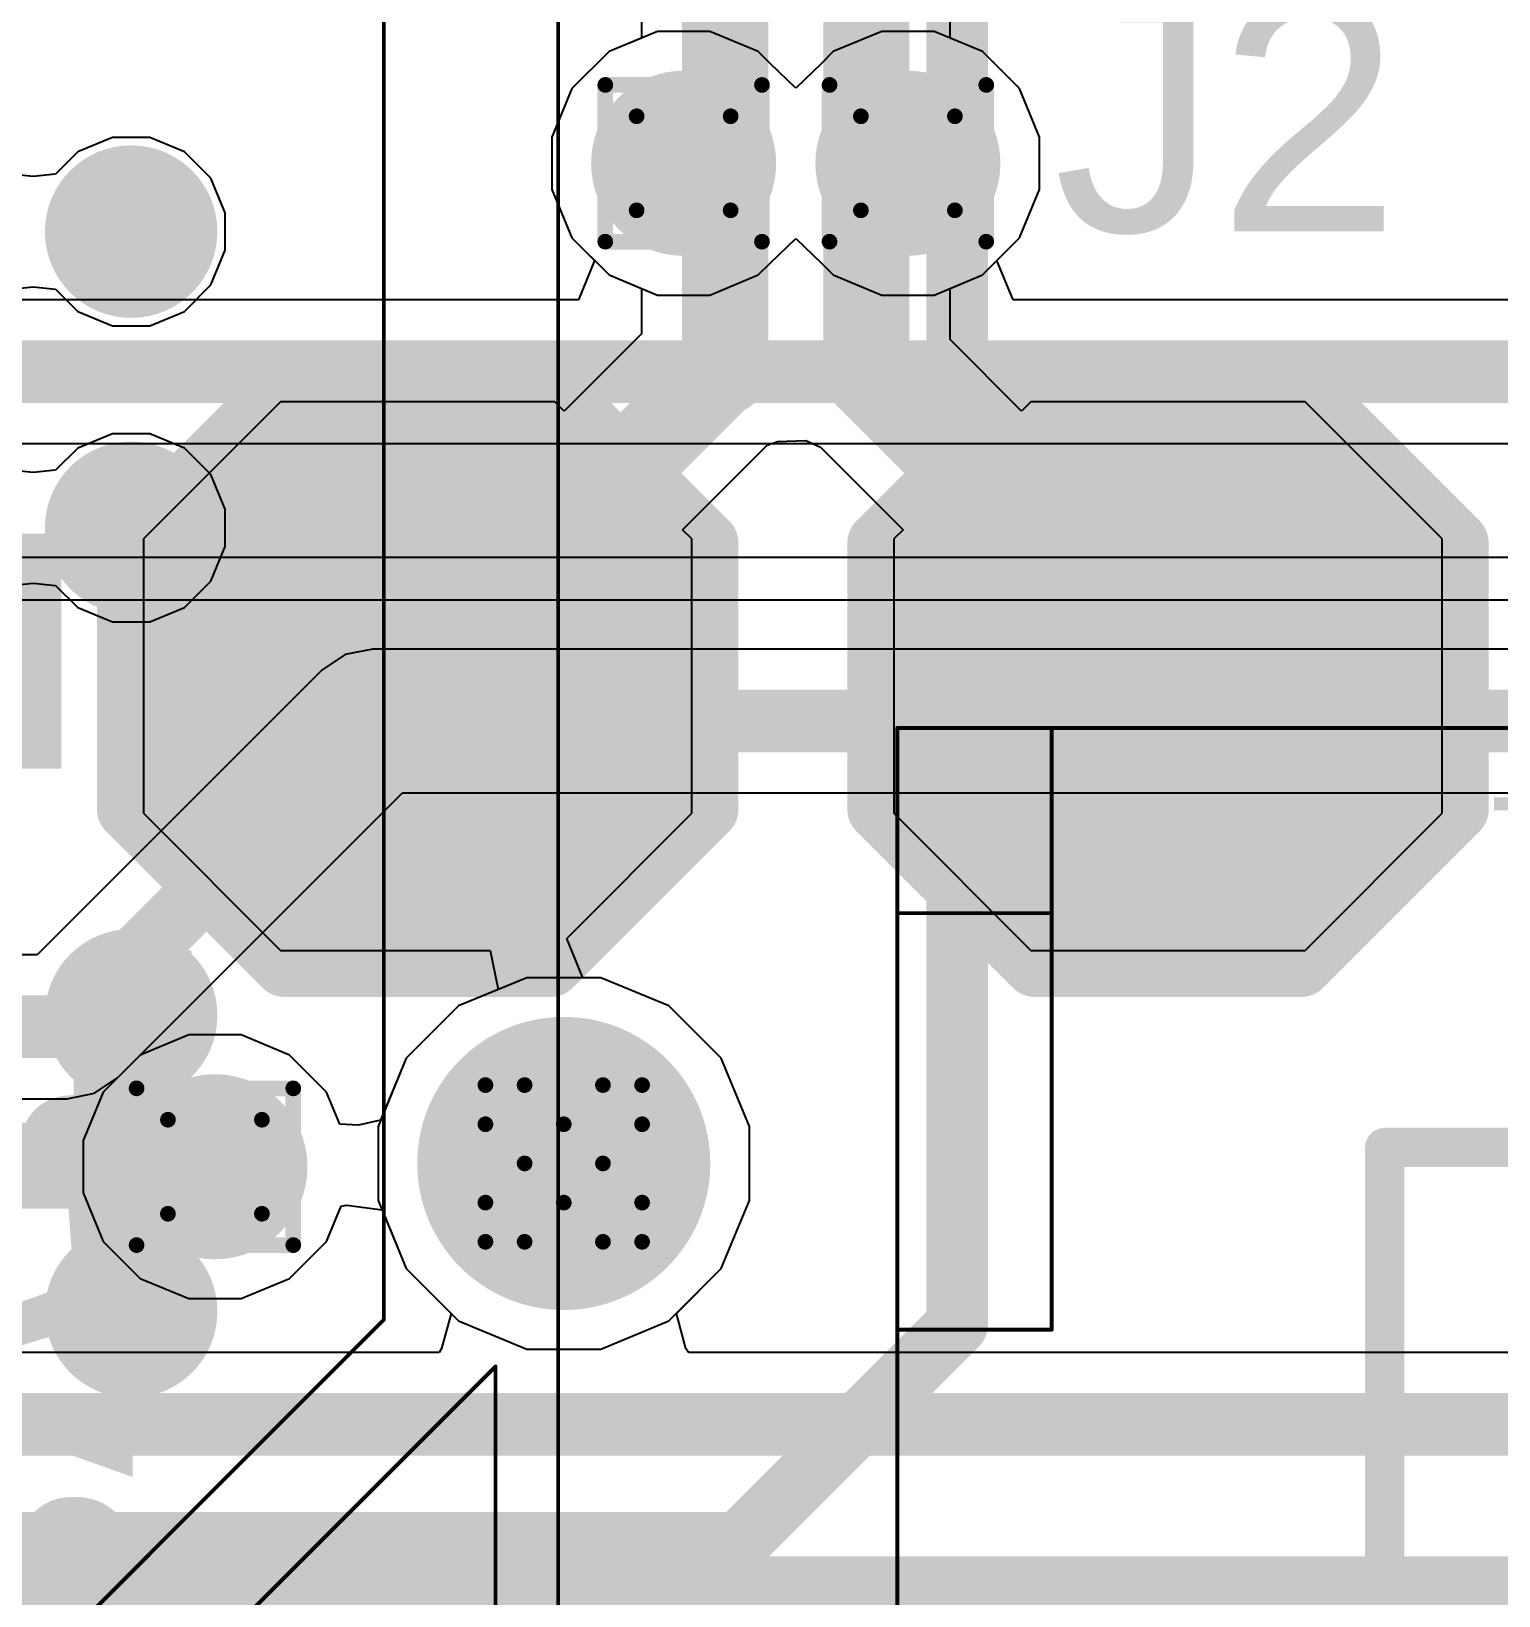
# Model space of a CAD drawing. Header units: inches. Extents: x -11 to 5433, y -4 to 5447.
# Drawn here: x 24.19 to 28.95, y -0.48 to 4.59 of the extents above; entities that cross this region are included whole.
import ezdxf

# ---------------------------------------------------------------- set-up
doc = ezdxf.new("R2010")
doc.units = ezdxf.units.IN
for name, color, linetype in [('Bottom Layer', 5, 'Continuous'), ('Bottom Overlay', 54, 'Continuous'), ('Bottom Paste', 16, 'Continuous'), ('Bottom Solder', 6, 'Continuous'), ('Drill Drawing', 1, 'Continuous'), ('Ground', 16, 'Continuous'), ('Mechanical 4', 56, 'Continuous'), ('Pad Holes', 156, 'Continuous'), ('Power', 76, 'Continuous'), ('Top Layer', 1, 'Continuous'), ('Top Overlay', 2, 'Continuous'), ('Top Paste', 8, 'Continuous'), ('Top Solder', 216, 'Continuous'), ('Via Holes', 16, 'Continuous')]:
    doc.layers.add(name, color=color, linetype=linetype)
doc.styles.add('Arial', font='', dxfattribs={"height": 0.2})
doc.styles.add('Arial_Bold', font='', dxfattribs={"height": 0.2})
doc.styles.get('Arial').set_extended_font_data('Arial')
doc.styles.get('Arial_Bold').set_extended_font_data('Arial', bold=True)

# ---------------------------------------------------------------- blocks, each defined once
blk = doc.blocks.new('T__________B_42')
at = {"layer": 'Bottom Layer'}
blk.add_hatch(color=5, dxfattribs=at).paths.add_polyline_path([(0.381, 0.762), (-0.381, 0.762), (-0.762, 0.381), (-0.762, -0.381), (-0.381, -0.762), (0.381, -0.762), (0.762, -0.381), (0.762, 0.381)])
at = {"layer": 'Bottom Paste'}
blk.add_hatch(color=16, dxfattribs=at).paths.add_polyline_path([(0.381, 0.762), (-0.381, 0.762), (-0.762, 0.381), (-0.762, -0.381), (-0.381, -0.762), (0.381, -0.762), (0.762, -0.381), (0.762, 0.381)])
at = {"layer": 'Bottom Solder'}
blk.add_hatch(color=6, dxfattribs=at).paths.add_polyline_path([(0.4318, 0.8636), (-0.4318, 0.8636), (-0.8636, 0.4318), (-0.8636, -0.4318), (-0.4318, -0.8636), (0.4318, -0.8636), (0.8636, -0.4318), (0.8636, 0.4318)])
at = {"layer": 'Bottom Overlay'}
for points in [[(-0.9398, 0.4318, 0.2, 0.2, 0), (-0.4318, 0.9398, 0.2, 0.2, 0)], [(0.4318, 0.9398, 0.2, 0.2, 0), (-0.4318, 0.9398, 0.2, 0.2, 0)], [(0.9398, 0.4318, 0.2, 0.2, 0), (0.4318, 0.9398, 0.2, 0.2, 0)], [(-0.9398, -0.4318, 0.2, 0.2, 0), (-0.9398, 0.4318, 0.2, 0.2, 0)], [(0.9398, -0.4318, 0.2, 0.2, 0), (0.9398, 0.4318, 0.2, 0.2, 0)], [(-0.4318, -0.9398, 0.2, 0.2, 0), (-0.9398, -0.4318, 0.2, 0.2, 0)], [(0.4318, -0.9398, 0.2, 0.2, 0), (0.9398, -0.4318, 0.2, 0.2, 0)], [(0.4318, -0.9398, 0.2, 0.2, 0), (-0.4318, -0.9398, 0.2, 0.2, 0)]]:
    blk.add_lwpolyline(points, format="xyseb", dxfattribs=at)
for points in [[(-0.4818, 0.9398, 0.1, 0.1, 1), (-0.3818, 0.9398, 0.1, 0.1, 1)], [(-0.4818, 0.9398, 0.1, 0.1, 1), (-0.3818, 0.9398, 0.1, 0.1, 1)], [(0.3818, 0.9398, 0.1, 0.1, 1), (0.4818, 0.9398, 0.1, 0.1, 1)], [(0.3818, 0.9398, 0.1, 0.1, 1), (0.4818, 0.9398, 0.1, 0.1, 1)], [(-0.9898, 0.4318, 0.1, 0.1, 1), (-0.8898, 0.4318, 0.1, 0.1, 1)], [(-0.9898, 0.4318, 0.1, 0.1, 1), (-0.8898, 0.4318, 0.1, 0.1, 1)], [(0.8898, 0.4318, 0.1, 0.1, 1), (0.9898, 0.4318, 0.1, 0.1, 1)], [(0.8898, 0.4318, 0.1, 0.1, 1), (0.9898, 0.4318, 0.1, 0.1, 1)], [(-0.9898, -0.4318, 0.1, 0.1, 1), (-0.8898, -0.4318, 0.1, 0.1, 1)], [(-0.9898, -0.4318, 0.1, 0.1, 1), (-0.8898, -0.4318, 0.1, 0.1, 1)], [(0.8898, -0.4318, 0.1, 0.1, 1), (0.9898, -0.4318, 0.1, 0.1, 1)], [(0.8898, -0.4318, 0.1, 0.1, 1), (0.9898, -0.4318, 0.1, 0.1, 1)], [(-0.4818, -0.9398, 0.1, 0.1, 1), (-0.3818, -0.9398, 0.1, 0.1, 1)], [(-0.4818, -0.9398, 0.1, 0.1, 1), (-0.3818, -0.9398, 0.1, 0.1, 1)], [(0.3818, -0.9398, 0.1, 0.1, 1), (0.4818, -0.9398, 0.1, 0.1, 1)], [(0.3818, -0.9398, 0.1, 0.1, 1), (0.4818, -0.9398, 0.1, 0.1, 1)]]:
    blk.add_lwpolyline(points, format="xyseb", close=True, dxfattribs=at)
blk = doc.blocks.new('T__________B_43')
at = {"layer": 'Bottom Layer'}
blk.add_hatch(color=5, dxfattribs=at).paths.add_polyline_path([(0.381, 0.762), (-0.381, 0.762), (-0.762, 0.381), (-0.762, -0.381), (-0.381, -0.762), (0.381, -0.762), (0.762, -0.381), (0.762, 0.381)])
at = {"layer": 'Bottom Paste'}
blk.add_hatch(color=16, dxfattribs=at).paths.add_polyline_path([(0.381, 0.762), (-0.381, 0.762), (-0.762, 0.381), (-0.762, -0.381), (-0.381, -0.762), (0.381, -0.762), (0.762, -0.381), (0.762, 0.381)])
at = {"layer": 'Bottom Solder'}
blk.add_hatch(color=6, dxfattribs=at).paths.add_polyline_path([(0.4318, 0.8636), (-0.4318, 0.8636), (-0.8636, 0.4318), (-0.8636, -0.4318), (-0.4318, -0.8636), (0.4318, -0.8636), (0.8636, -0.4318), (0.8636, 0.4318)])
at = {"layer": 'Bottom Overlay'}
for points in [[(-0.9398, 0.4318, 0.2, 0.2, 0), (-0.4318, 0.9398, 0.2, 0.2, 0)], [(0.4318, 0.9398, 0.2, 0.2, 0), (-0.4318, 0.9398, 0.2, 0.2, 0)], [(0.9398, 0.4318, 0.2, 0.2, 0), (0.4318, 0.9398, 0.2, 0.2, 0)], [(-0.9398, -0.4318, 0.2, 0.2, 0), (-0.9398, 0.4318, 0.2, 0.2, 0)], [(0.9398, -0.4318, 0.2, 0.2, 0), (0.9398, 0.4318, 0.2, 0.2, 0)], [(-0.4318, -0.9398, 0.2, 0.2, 0), (-0.9398, -0.4318, 0.2, 0.2, 0)], [(0.4318, -0.9398, 0.2, 0.2, 0), (0.9398, -0.4318, 0.2, 0.2, 0)], [(0.4318, -0.9398, 0.2, 0.2, 0), (-0.4318, -0.9398, 0.2, 0.2, 0)]]:
    blk.add_lwpolyline(points, format="xyseb", dxfattribs=at)
for points in [[(-0.4818, 0.9398, 0.1, 0.1, 1), (-0.3818, 0.9398, 0.1, 0.1, 1)], [(-0.4818, 0.9398, 0.1, 0.1, 1), (-0.3818, 0.9398, 0.1, 0.1, 1)], [(0.3818, 0.9398, 0.1, 0.1, 1), (0.4818, 0.9398, 0.1, 0.1, 1)], [(0.3818, 0.9398, 0.1, 0.1, 1), (0.4818, 0.9398, 0.1, 0.1, 1)], [(-0.9898, 0.4318, 0.1, 0.1, 1), (-0.8898, 0.4318, 0.1, 0.1, 1)], [(-0.9898, 0.4318, 0.1, 0.1, 1), (-0.8898, 0.4318, 0.1, 0.1, 1)], [(0.8898, 0.4318, 0.1, 0.1, 1), (0.9898, 0.4318, 0.1, 0.1, 1)], [(0.8898, 0.4318, 0.1, 0.1, 1), (0.9898, 0.4318, 0.1, 0.1, 1)], [(-0.9898, -0.4318, 0.1, 0.1, 1), (-0.8898, -0.4318, 0.1, 0.1, 1)], [(-0.9898, -0.4318, 0.1, 0.1, 1), (-0.8898, -0.4318, 0.1, 0.1, 1)], [(0.8898, -0.4318, 0.1, 0.1, 1), (0.9898, -0.4318, 0.1, 0.1, 1)], [(0.8898, -0.4318, 0.1, 0.1, 1), (0.9898, -0.4318, 0.1, 0.1, 1)], [(-0.4818, -0.9398, 0.1, 0.1, 1), (-0.3818, -0.9398, 0.1, 0.1, 1)], [(-0.4818, -0.9398, 0.1, 0.1, 1), (-0.3818, -0.9398, 0.1, 0.1, 1)], [(0.3818, -0.9398, 0.1, 0.1, 1), (0.4818, -0.9398, 0.1, 0.1, 1)], [(0.3818, -0.9398, 0.1, 0.1, 1), (0.4818, -0.9398, 0.1, 0.1, 1)]]:
    blk.add_lwpolyline(points, format="xyseb", close=True, dxfattribs=at)
blk = doc.blocks.new('ADM6_30_01_5_L_4_2_A_TR_158')
at = {"layer": 'Bottom Solder'}
h = blk.add_hatch(color=6, dxfattribs=at)
edge = h.paths.add_edge_path()
edge.add_arc((-10.61, 1.27), 0.1016, 0, 360)
at = {"layer": 'Pad Holes'}
h = blk.add_hatch(color=7, dxfattribs=at)
edge = h.paths.add_edge_path()
edge.add_arc((-10.61, 1.27), 0.475, 0, 360)
at = {"layer": 'Top Layer'}
h = blk.add_hatch(color=1, dxfattribs=at)
edge = h.paths.add_edge_path()
edge.add_arc((-9.2075, 1.75), 0.178, 0, 360)
h = blk.add_hatch(color=1, dxfattribs=at)
edge = h.paths.add_edge_path()
edge.add_arc((-9.2075, 0.79), 0.178, 0, 360)
h = blk.add_hatch(color=1, dxfattribs=at)
edge = h.paths.add_edge_path()
edge.add_arc((-9.2075, -0.79), 0.178, 0, 360)
h = blk.add_hatch(color=1, dxfattribs=at)
edge = h.paths.add_edge_path()
edge.add_arc((-9.2075, -1.75), 0.178, 0, 360)
at = {"layer": 'Top Paste'}
h = blk.add_hatch(color=8, dxfattribs=at)
edge = h.paths.add_edge_path()
edge.add_arc((-9.2075, 1.75), 0.178, 0, 360)
h = blk.add_hatch(color=8, dxfattribs=at)
edge = h.paths.add_edge_path()
edge.add_arc((-9.2075, 0.79), 0.178, 0, 360)
h = blk.add_hatch(color=8, dxfattribs=at)
edge = h.paths.add_edge_path()
edge.add_arc((-9.2075, -0.79), 0.178, 0, 360)
h = blk.add_hatch(color=8, dxfattribs=at)
edge = h.paths.add_edge_path()
edge.add_arc((-9.2075, -1.75), 0.178, 0, 360)
at = {"layer": 'Top Solder'}
h = blk.add_hatch(color=216, dxfattribs=at)
edge = h.paths.add_edge_path()
edge.add_arc((-9.2075, 1.75), 0.2796, 0, 360)
h = blk.add_hatch(color=216, dxfattribs=at)
edge = h.paths.add_edge_path()
edge.add_arc((-10.61, 1.27), 0.1016, 0, 360)
h = blk.add_hatch(color=216, dxfattribs=at)
edge = h.paths.add_edge_path()
edge.add_arc((-9.2075, 0.79), 0.2796, 0, 360)
h = blk.add_hatch(color=216, dxfattribs=at)
edge = h.paths.add_edge_path()
edge.add_arc((-9.2075, -0.79), 0.2796, 0, 360)
h = blk.add_hatch(color=216, dxfattribs=at)
edge = h.paths.add_edge_path()
edge.add_arc((-9.2075, -1.75), 0.2796, 0, 360)
at = {"layer": 'Top Overlay'}
for points in [[(-11.178, 2.5, 0.2, 0.2, 0), (-11.885, 1.793, 0.2, 0.2, 0)], [(11.178, 2.5, 0.2, 0.2, 0), (-11.178, 2.5, 0.2, 0.2, 0)], [(-11.885, 1.793, 0.2, 0.2, 0), (-11.885, -2.5, 0.2, 0.2, 0)]]:
    blk.add_lwpolyline(points, format="xyseb", dxfattribs=at)
for points in [[(-11.228, 2.5, 0.1, 0.1, 1), (-11.128, 2.5, 0.1, 0.1, 1)], [(-11.228, 2.5, 0.1, 0.1, 1), (-11.128, 2.5, 0.1, 0.1, 1)], [(-11.935, 1.793, 0.1, 0.1, 1), (-11.835, 1.793, 0.1, 0.1, 1)], [(-11.935, 1.793, 0.1, 0.1, 1), (-11.835, 1.793, 0.1, 0.1, 1)]]:
    blk.add_lwpolyline(points, format="xyseb", close=True, dxfattribs=at)
blk = doc.blocks.new('SM08B_GHS_TB_LF__SN__159')
at = {"layer": 'Top Overlay'}
for points in [[(-6.6501, 1.3499, 0.1274, 0.1274, 0), (-4.9063, 1.3499, 0.1274, 0.1274, 0)], [(-6.6501, -0.0189, 0.1274, 0.1274, 0), (-6.6501, 1.3499, 0.1274, 0.1274, 0)]]:
    blk.add_lwpolyline(points, format="xyseb", dxfattribs=at)
for points in [[(-6.682, 1.3499, 0.0637, 0.0637, 1), (-6.6183, 1.3499, 0.0637, 0.0637, 1)], [(-6.682, 1.3499, 0.0637, 0.0637, 1), (-6.6183, 1.3499, 0.0637, 0.0637, 1)], [(-6.682, -0.0189, 0.0637, 0.0637, 1), (-6.6183, -0.0189, 0.0637, 0.0637, 1)]]:
    blk.add_lwpolyline(points, format="xyseb", close=True, dxfattribs=at)

msp = doc.modelspace()

# ---------------------------------------------------------------- hatches: boundary and pattern name
at = {"layer": 'Bottom Layer'}
h = msp.add_hatch(color=5, dxfattribs=at)
edge = h.paths.add_edge_path()
edge.add_arc((26.3092, 4.1581), 0.3, 0, 360)
h = msp.add_hatch(color=5, dxfattribs=at)
edge = h.paths.add_edge_path()
edge.add_arc((27.0362, 4.1581), 0.3, 0, 360)
h = msp.add_hatch(color=5, dxfattribs=at)
edge = h.paths.add_edge_path()
edge.add_arc((24.7897, 0.906), 0.3, 0, 360)
at = {"layer": 'Ground'}
h = msp.add_hatch(color=16, dxfattribs=at)
edge = h.paths.add_edge_path()
edge.add_arc((26.3092, 4.1581), 0.3, 0, 360)
h = msp.add_hatch(color=16, dxfattribs=at)
edge = h.paths.add_edge_path()
edge.add_arc((27.0362, 4.1581), 0.3, 0, 360)
h = msp.add_hatch(color=16, dxfattribs=at)
edge = h.paths.add_edge_path()
edge.add_arc((24.7897, 0.906), 0.3, 0, 360)
at = {"layer": 'Power'}
h = msp.add_hatch(color=76, dxfattribs=at)
edge = h.paths.add_edge_path()
edge.add_arc((26.3092, 4.1581), 0.3, 0, 360)
h = msp.add_hatch(color=76, dxfattribs=at)
edge = h.paths.add_edge_path()
edge.add_arc((27.0362, 4.1581), 0.3, 0, 360)
h = msp.add_hatch(color=76, dxfattribs=at)
edge = h.paths.add_edge_path()
edge.add_arc((24.7897, 0.906), 0.3, 0, 360)
at = {"layer": 'Top Layer'}
h = msp.add_hatch(color=1, dxfattribs=at)
edge = h.paths.add_edge_path()
edge.add_arc((26.3092, 4.1581), 0.3, 0, 360)
h = msp.add_hatch(color=1, dxfattribs=at)
edge = h.paths.add_edge_path()
edge.add_arc((27.0362, 4.1581), 0.3, 0, 360)
for points in [[(24.3321, 0.2362), (24.7131, 0.2362), (24.7131, 1.6078), (24.3321, 1.6078)], [(8.0081, 0.7696), (24.7131, 0.7696), (24.7131, 1.049), (8.0081, 1.049)]]:
    msp.add_hatch(color=1, dxfattribs=at).paths.add_polyline_path(points)
h = msp.add_hatch(color=1, dxfattribs=at)
edge = h.paths.add_edge_path()
edge.add_arc((24.7897, 0.906), 0.3, 0, 360)
at = {"layer": 'Via Holes'}
h = msp.add_hatch(color=7, dxfattribs=at)
edge = h.paths.add_edge_path()
edge.add_arc((26.3092, 4.1581), 0.15, 0, 360)
h = msp.add_hatch(color=7, dxfattribs=at)
edge = h.paths.add_edge_path()
edge.add_arc((27.0362, 4.1581), 0.15, 0, 360)
h = msp.add_hatch(color=7, dxfattribs=at)
edge = h.paths.add_edge_path()
edge.add_arc((24.7897, 0.906), 0.15, 0, 360)

# ---------------------------------------------------------------- linework, layer by layer
at = {"layer": 'Bottom Layer'}
for p, q in [((26.2242, 4.5851), (26.0673, 4.5201)), ((26.3941, 4.5851), (26.2242, 4.5851)), ((26.551, 4.5201), (26.3941, 4.5851)), ((26.9512, 4.5851), (26.7943, 4.5201)), ((27.1211, 4.5851), (26.9512, 4.5851)), ((27.278, 4.5201), (27.1211, 4.5851)), ((26.0673, 4.5201), (25.9472, 4.4)), ((26.5897, 4.4815), (26.551, 4.5201)), ((26.7943, 4.5201), (26.7556, 4.4815)), ((27.3982, 4.4), (27.278, 4.5201)), ((26.6727, 4.4015), (26.5897, 4.4815)), ((26.7556, 4.4815), (26.6727, 4.4015)), ((25.9472, 4.4), (25.8822, 4.2431)), ((27.4632, 4.2431), (27.3982, 4.4)), ((25.8822, 4.2431), (25.8822, 4.0732)), ((27.4632, 4.0732), (27.4632, 4.2431)), ((25.8822, 4.0732), (25.9472, 3.9163)), ((27.3982, 3.9163), (27.4632, 4.0732)), ((25.9472, 3.9163), (26.0673, 3.7962)), ((27.278, 3.7962), (27.3982, 3.9163)), ((26.0673, 3.7962), (26.1721, 3.7527)), ((26.1721, 3.7527), (26.1721, 3.6059)), ((27.1732, 3.7527), (27.278, 3.7962)), ((27.1732, 3.587), (27.1732, 3.7527)), ((26.1721, 3.6059), (25.9214, 3.3552)), ((27.405, 3.3552), (27.1732, 3.587)), ((25.0024, 3.3851), (24.5579, 2.9406)), ((25.8914, 3.3851), (25.0024, 3.3851)), ((25.9214, 3.3552), (25.8914, 3.3851)), ((27.435, 3.3851), (27.405, 3.3552)), ((28.324, 3.3851), (27.435, 3.3851)), ((28.7685, 2.9406), (28.324, 3.3851)), ((26.5798, 3.2444), (26.6139, 3.256)), ((26.6139, 3.256), (26.7051, 3.2599)), ((26.7051, 3.2599), (26.7532, 3.2378)), ((26.306, 2.9706), (26.5798, 3.2444)), ((26.7532, 3.2378), (27.0205, 2.9706)), ((26.3359, 2.9406), (26.306, 2.9706)), ((27.0205, 2.9706), (26.9905, 2.9406)), ((24.5579, 2.9406), (24.5579, 2.0516)), ((26.3359, 2.0516), (26.3359, 2.9406)), ((26.9905, 2.9406), (26.9905, 2.0516)), ((28.7685, 2.0516), (28.7685, 2.9406)), ((24.5579, 2.0516), (25.0024, 1.6071)), ((25.9301, 1.6457), (26.3359, 2.0516)), ((26.9905, 2.0516), (27.435, 1.6071)), ((28.324, 1.6071), (28.7685, 2.0516)), ((25.9827, 1.5187), (25.9301, 1.6457)), ((25.0024, 1.6071), (25.6824, 1.6071)), ((25.6824, 1.6071), (25.7076, 1.4801)), ((27.435, 1.6071), (28.324, 1.6071)), ((25.7076, 1.4801), (25.5796, 1.4271)), ((26.0403, 1.5187), (25.9827, 1.5187)), ((26.2616, 1.4271), (26.0403, 1.5187)), ((25.5796, 1.4271), (25.4102, 1.2578)), ((26.4309, 1.2578), (26.2616, 1.4271)), ((25.4102, 1.2578), (25.3186, 1.0365)), ((26.5226, 1.0365), (26.4309, 1.2578)), ((25.3186, 1.0365), (25.3186, 0.797)), ((26.5226, 0.797), (26.5226, 1.0365)), ((25.3186, 0.797), (25.4102, 0.5757)), ((26.4309, 0.5757), (26.5226, 0.797)), ((25.4102, 0.5757), (25.5796, 0.4064)), ((26.2616, 0.4064), (26.4309, 0.5757)), ((25.5796, 0.4064), (25.8009, 0.3147)), ((26.0403, 0.3147), (26.2616, 0.4064)), ((25.8009, 0.3147), (26.0403, 0.3147))]:
    msp.add_line(p, q, dxfattribs=at)
for points in [[(26.3092, 4.1581, 0.2794, 0.2794, 0), (26.4441, 4.1581, 0.2794, 0.2794, 0)], [(26.4441, 3.4838, 0.2794, 0.2794, 0), (26.4441, 4.1581, 0.2794, 0.2794, 0)], [(26.9013, 3.4838, 0.2794, 0.2794, 0), (26.9013, 4.1581, 0.2794, 0.2794, 0)], [(26.9013, 4.1581, 0.2794, 0.2794, 0), (27.0362, 4.1581, 0.2794, 0.2794, 0)], [(25.4469, 2.4961, 0.2794, 0.2794, 0), (26.4346, 3.4838, 0.2794, 0.2794, 0)], [(26.8965, 3.4791, 0.2794, 0.2794, 0), (27.8795, 2.4961, 0.2794, 0.2794, 0)]]:
    msp.add_lwpolyline(points, format="xyseb", dxfattribs=at)
for points in [[(26.2393, 4.1581, 0.1397, 0.1397, 1), (26.379, 4.1581, 0.1397, 0.1397, 1)], [(26.3742, 4.1581, 0.1397, 0.1397, 1), (26.5139, 4.1581, 0.1397, 0.1397, 1)], [(26.3742, 4.1581, 0.1397, 0.1397, 1), (26.5139, 4.1581, 0.1397, 0.1397, 1)], [(26.8314, 4.1581, 0.1397, 0.1397, 1), (26.9711, 4.1581, 0.1397, 0.1397, 1)], [(26.8314, 4.1581, 0.1397, 0.1397, 1), (26.9711, 4.1581, 0.1397, 0.1397, 1)], [(26.9663, 4.1581, 0.1397, 0.1397, 1), (27.106, 4.1581, 0.1397, 0.1397, 1)], [(26.3648, 3.4838, 0.1397, 0.1397, 1), (26.5045, 3.4838, 0.1397, 0.1397, 1)], [(26.3742, 3.4838, 0.1397, 0.1397, 1), (26.5139, 3.4838, 0.1397, 0.1397, 1)], [(26.8267, 3.4791, 0.1397, 0.1397, 1), (26.9664, 3.4791, 0.1397, 0.1397, 1)], [(26.8314, 3.4838, 0.1397, 0.1397, 1), (26.9711, 3.4838, 0.1397, 0.1397, 1)], [(25.3771, 2.4961, 0.1397, 0.1397, 1), (25.5168, 2.4961, 0.1397, 0.1397, 1)], [(27.8096, 2.4961, 0.1397, 0.1397, 1), (27.9493, 2.4961, 0.1397, 0.1397, 1)]]:
    msp.add_lwpolyline(points, format="xyseb", close=True, dxfattribs=at)
at = {"layer": 'Drill Drawing'}
for points in [[(26.0552, 4.4121, 0.0508, 0.0508, 0), (26.5632, 4.4121, 0.0508, 0.0508, 0)], [(26.0552, 3.9041, 0.0508, 0.0508, 0), (26.0552, 4.4121, 0.0508, 0.0508, 0)], [(26.5632, 3.9041, 0.0508, 0.0508, 0), (26.5632, 4.4121, 0.0508, 0.0508, 0)], [(26.7822, 4.4121, 0.0508, 0.0508, 0), (27.2902, 4.4121, 0.0508, 0.0508, 0)], [(26.7822, 3.9041, 0.0508, 0.0508, 0), (26.7822, 4.4121, 0.0508, 0.0508, 0)], [(27.2902, 3.9041, 0.0508, 0.0508, 0), (27.2902, 4.4121, 0.0508, 0.0508, 0)], [(26.1568, 4.3105, 0.0508, 0.0508, 0), (26.4616, 4.3105, 0.0508, 0.0508, 0)], [(26.1568, 4.0057, 0.0508, 0.0508, 0), (26.1568, 4.3105, 0.0508, 0.0508, 0)], [(26.4616, 4.0057, 0.0508, 0.0508, 0), (26.4616, 4.3105, 0.0508, 0.0508, 0)], [(26.8838, 4.3105, 0.0508, 0.0508, 0), (27.1886, 4.3105, 0.0508, 0.0508, 0)], [(26.8838, 4.0057, 0.0508, 0.0508, 0), (26.8838, 4.3105, 0.0508, 0.0508, 0)], [(27.1886, 4.0057, 0.0508, 0.0508, 0), (27.1886, 4.3105, 0.0508, 0.0508, 0)], [(26.1568, 4.0057, 0.0508, 0.0508, 0), (26.4616, 4.0057, 0.0508, 0.0508, 0)], [(26.8838, 4.0057, 0.0508, 0.0508, 0), (27.1886, 4.0057, 0.0508, 0.0508, 0)], [(26.0552, 3.9041, 0.0508, 0.0508, 0), (26.5632, 3.9041, 0.0508, 0.0508, 0)], [(26.7822, 3.9041, 0.0508, 0.0508, 0), (27.2902, 3.9041, 0.0508, 0.0508, 0)], [(24.5357, 1.16, 0.0508, 0.0508, 0), (25.0437, 1.16, 0.0508, 0.0508, 0)], [(24.5357, 0.652, 0.0508, 0.0508, 0), (24.5357, 1.16, 0.0508, 0.0508, 0)], [(25.0437, 0.652, 0.0508, 0.0508, 0), (25.0437, 1.16, 0.0508, 0.0508, 0)], [(25.6666, 1.0437, 0.0508, 0.0508, 0), (25.6666, 1.1707, 0.0508, 0.0508, 0)], [(25.6666, 1.1707, 0.0508, 0.0508, 0), (25.7936, 1.1707, 0.0508, 0.0508, 0)], [(25.7936, 1.1707, 0.0508, 0.0508, 0), (25.9206, 1.0437, 0.0508, 0.0508, 0)], [(25.9206, 1.0437, 0.0508, 0.0508, 0), (26.0476, 1.1707, 0.0508, 0.0508, 0)], [(26.0476, 1.1707, 0.0508, 0.0508, 0), (26.1746, 1.1707, 0.0508, 0.0508, 0)], [(26.1746, 1.0437, 0.0508, 0.0508, 0), (26.1746, 1.1707, 0.0508, 0.0508, 0)], [(24.6373, 1.0584, 0.0508, 0.0508, 0), (24.9421, 1.0584, 0.0508, 0.0508, 0)], [(24.6373, 0.7536, 0.0508, 0.0508, 0), (24.6373, 1.0584, 0.0508, 0.0508, 0)], [(24.9421, 0.7536, 0.0508, 0.0508, 0), (24.9421, 1.0584, 0.0508, 0.0508, 0)], [(25.6666, 1.0437, 0.0508, 0.0508, 0), (25.7936, 0.9167, 0.0508, 0.0508, 0)], [(26.0476, 0.9167, 0.0508, 0.0508, 0), (26.1746, 1.0437, 0.0508, 0.0508, 0)], [(25.6666, 0.7897, 0.0508, 0.0508, 0), (25.7936, 0.9167, 0.0508, 0.0508, 0)], [(26.0476, 0.9167, 0.0508, 0.0508, 0), (26.1746, 0.7897, 0.0508, 0.0508, 0)], [(25.6666, 0.6627, 0.0508, 0.0508, 0), (25.6666, 0.7897, 0.0508, 0.0508, 0)], [(25.7936, 0.6627, 0.0508, 0.0508, 0), (25.9206, 0.7897, 0.0508, 0.0508, 0)], [(25.9206, 0.7897, 0.0508, 0.0508, 0), (26.0476, 0.6627, 0.0508, 0.0508, 0)], [(26.1746, 0.6627, 0.0508, 0.0508, 0), (26.1746, 0.7897, 0.0508, 0.0508, 0)], [(24.6373, 0.7536, 0.0508, 0.0508, 0), (24.9421, 0.7536, 0.0508, 0.0508, 0)], [(24.5357, 0.652, 0.0508, 0.0508, 0), (25.0437, 0.652, 0.0508, 0.0508, 0)], [(25.6666, 0.6627, 0.0508, 0.0508, 0), (25.7936, 0.6627, 0.0508, 0.0508, 0)], [(26.0476, 0.6627, 0.0508, 0.0508, 0), (26.1746, 0.6627, 0.0508, 0.0508, 0)]]:
    msp.add_lwpolyline(points, format="xyseb", dxfattribs=at)
for points in [[(26.0425, 4.4121, 0.0254, 0.0254, 1), (26.0679, 4.4121, 0.0254, 0.0254, 1)], [(26.0425, 4.4121, 0.0254, 0.0254, 1), (26.0679, 4.4121, 0.0254, 0.0254, 1)], [(26.5505, 4.4121, 0.0254, 0.0254, 1), (26.5759, 4.4121, 0.0254, 0.0254, 1)], [(26.5505, 4.4121, 0.0254, 0.0254, 1), (26.5759, 4.4121, 0.0254, 0.0254, 1)], [(26.7695, 4.4121, 0.0254, 0.0254, 1), (26.7949, 4.4121, 0.0254, 0.0254, 1)], [(26.7695, 4.4121, 0.0254, 0.0254, 1), (26.7949, 4.4121, 0.0254, 0.0254, 1)], [(27.2775, 4.4121, 0.0254, 0.0254, 1), (27.3029, 4.4121, 0.0254, 0.0254, 1)], [(27.2775, 4.4121, 0.0254, 0.0254, 1), (27.3029, 4.4121, 0.0254, 0.0254, 1)], [(26.1441, 4.3105, 0.0254, 0.0254, 1), (26.1695, 4.3105, 0.0254, 0.0254, 1)], [(26.1441, 4.3105, 0.0254, 0.0254, 1), (26.1695, 4.3105, 0.0254, 0.0254, 1)], [(26.4489, 4.3105, 0.0254, 0.0254, 1), (26.4743, 4.3105, 0.0254, 0.0254, 1)], [(26.4489, 4.3105, 0.0254, 0.0254, 1), (26.4743, 4.3105, 0.0254, 0.0254, 1)], [(26.8711, 4.3105, 0.0254, 0.0254, 1), (26.8965, 4.3105, 0.0254, 0.0254, 1)], [(26.8711, 4.3105, 0.0254, 0.0254, 1), (26.8965, 4.3105, 0.0254, 0.0254, 1)], [(27.1759, 4.3105, 0.0254, 0.0254, 1), (27.2013, 4.3105, 0.0254, 0.0254, 1)], [(27.1759, 4.3105, 0.0254, 0.0254, 1), (27.2013, 4.3105, 0.0254, 0.0254, 1)], [(26.1441, 4.0057, 0.0254, 0.0254, 1), (26.1695, 4.0057, 0.0254, 0.0254, 1)], [(26.1441, 4.0057, 0.0254, 0.0254, 1), (26.1695, 4.0057, 0.0254, 0.0254, 1)], [(26.4489, 4.0057, 0.0254, 0.0254, 1), (26.4743, 4.0057, 0.0254, 0.0254, 1)], [(26.4489, 4.0057, 0.0254, 0.0254, 1), (26.4743, 4.0057, 0.0254, 0.0254, 1)], [(26.8711, 4.0057, 0.0254, 0.0254, 1), (26.8965, 4.0057, 0.0254, 0.0254, 1)], [(26.8711, 4.0057, 0.0254, 0.0254, 1), (26.8965, 4.0057, 0.0254, 0.0254, 1)], [(27.1759, 4.0057, 0.0254, 0.0254, 1), (27.2013, 4.0057, 0.0254, 0.0254, 1)], [(27.1759, 4.0057, 0.0254, 0.0254, 1), (27.2013, 4.0057, 0.0254, 0.0254, 1)], [(26.0425, 3.9041, 0.0254, 0.0254, 1), (26.0679, 3.9041, 0.0254, 0.0254, 1)], [(26.0425, 3.9041, 0.0254, 0.0254, 1), (26.0679, 3.9041, 0.0254, 0.0254, 1)], [(26.5505, 3.9041, 0.0254, 0.0254, 1), (26.5759, 3.9041, 0.0254, 0.0254, 1)], [(26.5505, 3.9041, 0.0254, 0.0254, 1), (26.5759, 3.9041, 0.0254, 0.0254, 1)], [(26.7695, 3.9041, 0.0254, 0.0254, 1), (26.7949, 3.9041, 0.0254, 0.0254, 1)], [(26.7695, 3.9041, 0.0254, 0.0254, 1), (26.7949, 3.9041, 0.0254, 0.0254, 1)], [(27.2775, 3.9041, 0.0254, 0.0254, 1), (27.3029, 3.9041, 0.0254, 0.0254, 1)], [(27.2775, 3.9041, 0.0254, 0.0254, 1), (27.3029, 3.9041, 0.0254, 0.0254, 1)], [(24.523, 1.16, 0.0254, 0.0254, 1), (24.5484, 1.16, 0.0254, 0.0254, 1)], [(24.523, 1.16, 0.0254, 0.0254, 1), (24.5484, 1.16, 0.0254, 0.0254, 1)], [(25.031, 1.16, 0.0254, 0.0254, 1), (25.0564, 1.16, 0.0254, 0.0254, 1)], [(25.031, 1.16, 0.0254, 0.0254, 1), (25.0564, 1.16, 0.0254, 0.0254, 1)], [(25.6539, 1.1707, 0.0254, 0.0254, 1), (25.6793, 1.1707, 0.0254, 0.0254, 1)], [(25.6539, 1.1707, 0.0254, 0.0254, 1), (25.6793, 1.1707, 0.0254, 0.0254, 1)], [(25.7809, 1.1707, 0.0254, 0.0254, 1), (25.8063, 1.1707, 0.0254, 0.0254, 1)], [(25.7809, 1.1707, 0.0254, 0.0254, 1), (25.8063, 1.1707, 0.0254, 0.0254, 1)], [(26.0349, 1.1707, 0.0254, 0.0254, 1), (26.0603, 1.1707, 0.0254, 0.0254, 1)], [(26.0349, 1.1707, 0.0254, 0.0254, 1), (26.0603, 1.1707, 0.0254, 0.0254, 1)], [(26.1619, 1.1707, 0.0254, 0.0254, 1), (26.1873, 1.1707, 0.0254, 0.0254, 1)], [(26.1619, 1.1707, 0.0254, 0.0254, 1), (26.1873, 1.1707, 0.0254, 0.0254, 1)], [(24.6246, 1.0584, 0.0254, 0.0254, 1), (24.65, 1.0584, 0.0254, 0.0254, 1)], [(24.6246, 1.0584, 0.0254, 0.0254, 1), (24.65, 1.0584, 0.0254, 0.0254, 1)], [(24.9294, 1.0584, 0.0254, 0.0254, 1), (24.9548, 1.0584, 0.0254, 0.0254, 1)], [(24.9294, 1.0584, 0.0254, 0.0254, 1), (24.9548, 1.0584, 0.0254, 0.0254, 1)], [(25.6539, 1.0437, 0.0254, 0.0254, 1), (25.6793, 1.0437, 0.0254, 0.0254, 1)], [(25.6539, 1.0437, 0.0254, 0.0254, 1), (25.6793, 1.0437, 0.0254, 0.0254, 1)], [(25.9079, 1.0437, 0.0254, 0.0254, 1), (25.9333, 1.0437, 0.0254, 0.0254, 1)], [(25.9079, 1.0437, 0.0254, 0.0254, 1), (25.9333, 1.0437, 0.0254, 0.0254, 1)], [(26.1619, 1.0437, 0.0254, 0.0254, 1), (26.1873, 1.0437, 0.0254, 0.0254, 1)], [(26.1619, 1.0437, 0.0254, 0.0254, 1), (26.1873, 1.0437, 0.0254, 0.0254, 1)], [(25.7809, 0.9167, 0.0254, 0.0254, 1), (25.8063, 0.9167, 0.0254, 0.0254, 1)], [(25.7809, 0.9167, 0.0254, 0.0254, 1), (25.8063, 0.9167, 0.0254, 0.0254, 1)], [(26.0349, 0.9167, 0.0254, 0.0254, 1), (26.0603, 0.9167, 0.0254, 0.0254, 1)], [(26.0349, 0.9167, 0.0254, 0.0254, 1), (26.0603, 0.9167, 0.0254, 0.0254, 1)], [(25.6539, 0.7897, 0.0254, 0.0254, 1), (25.6793, 0.7897, 0.0254, 0.0254, 1)], [(25.6539, 0.7897, 0.0254, 0.0254, 1), (25.6793, 0.7897, 0.0254, 0.0254, 1)], [(25.9079, 0.7897, 0.0254, 0.0254, 1), (25.9333, 0.7897, 0.0254, 0.0254, 1)], [(25.9079, 0.7897, 0.0254, 0.0254, 1), (25.9333, 0.7897, 0.0254, 0.0254, 1)], [(26.1619, 0.7897, 0.0254, 0.0254, 1), (26.1873, 0.7897, 0.0254, 0.0254, 1)], [(26.1619, 0.7897, 0.0254, 0.0254, 1), (26.1873, 0.7897, 0.0254, 0.0254, 1)], [(24.6246, 0.7536, 0.0254, 0.0254, 1), (24.65, 0.7536, 0.0254, 0.0254, 1)], [(24.6246, 0.7536, 0.0254, 0.0254, 1), (24.65, 0.7536, 0.0254, 0.0254, 1)], [(24.9294, 0.7536, 0.0254, 0.0254, 1), (24.9548, 0.7536, 0.0254, 0.0254, 1)], [(24.9294, 0.7536, 0.0254, 0.0254, 1), (24.9548, 0.7536, 0.0254, 0.0254, 1)], [(24.523, 0.652, 0.0254, 0.0254, 1), (24.5484, 0.652, 0.0254, 0.0254, 1)], [(24.523, 0.652, 0.0254, 0.0254, 1), (24.5484, 0.652, 0.0254, 0.0254, 1)], [(25.031, 0.652, 0.0254, 0.0254, 1), (25.0564, 0.652, 0.0254, 0.0254, 1)], [(25.031, 0.652, 0.0254, 0.0254, 1), (25.0564, 0.652, 0.0254, 0.0254, 1)], [(25.6539, 0.6627, 0.0254, 0.0254, 1), (25.6793, 0.6627, 0.0254, 0.0254, 1)], [(25.6539, 0.6627, 0.0254, 0.0254, 1), (25.6793, 0.6627, 0.0254, 0.0254, 1)], [(25.7809, 0.6627, 0.0254, 0.0254, 1), (25.8063, 0.6627, 0.0254, 0.0254, 1)], [(25.7809, 0.6627, 0.0254, 0.0254, 1), (25.8063, 0.6627, 0.0254, 0.0254, 1)], [(26.0349, 0.6627, 0.0254, 0.0254, 1), (26.0603, 0.6627, 0.0254, 0.0254, 1)], [(26.0349, 0.6627, 0.0254, 0.0254, 1), (26.0603, 0.6627, 0.0254, 0.0254, 1)], [(26.1619, 0.6627, 0.0254, 0.0254, 1), (26.1873, 0.6627, 0.0254, 0.0254, 1)], [(26.1619, 0.6627, 0.0254, 0.0254, 1), (26.1873, 0.6627, 0.0254, 0.0254, 1)]]:
    msp.add_lwpolyline(points, format="xyseb", close=True, dxfattribs=at)
at = {"layer": 'Ground'}
for p, q in [((26.2242, 4.5851), (26.0673, 4.5201)), ((26.3941, 4.5851), (26.2242, 4.5851)), ((26.551, 4.5201), (26.3941, 4.5851)), ((26.9512, 4.5851), (26.7943, 4.5201)), ((27.1211, 4.5851), (26.9512, 4.5851)), ((27.278, 4.5201), (27.1211, 4.5851)), ((26.0673, 4.5201), (25.9472, 4.4)), ((26.5897, 4.4815), (26.551, 4.5201)), ((26.7943, 4.5201), (26.7556, 4.4815)), ((27.3982, 4.4), (27.278, 4.5201)), ((26.6727, 4.4015), (26.5897, 4.4815)), ((26.7556, 4.4815), (26.6727, 4.4015)), ((25.9472, 4.4), (25.8822, 4.2431)), ((27.4632, 4.2431), (27.3982, 4.4)), ((25.8822, 4.2431), (25.8822, 4.0732)), ((27.4632, 4.0732), (27.4632, 4.2431)), ((25.8822, 4.0732), (25.9472, 3.9163)), ((27.3982, 3.9163), (27.4632, 4.0732)), ((25.9472, 3.9163), (26.0205, 3.8429)), ((27.3248, 3.8429), (27.3982, 3.9163)), ((26.0205, 3.8429), (25.9679, 3.7159)), ((27.3774, 3.7159), (27.3248, 3.8429)), ((25.9679, 3.7159), (21.4662, 3.7159)), ((28.9839, 3.7159), (27.3774, 3.7159)), ((20.6458, 3.2498), (31.7364, 3.2498)), ((25.2123, 2.566), (25.1367, 2.5155)), ((25.3015, 2.5837), (25.2123, 2.566)), ((31.6079, 2.5837), (25.3015, 2.5837)), ((25.1367, 2.5155), (24.2139, 1.5927)), ((24.4752, 1.1948), (25.398, 2.1176)), ((25.398, 2.1176), (31.7044, 2.1176)), ((24.2139, 1.5927), (21.7429, 1.5927)), ((25.8009, 1.5187), (25.5796, 1.4271)), ((26.0403, 1.5187), (25.8009, 1.5187)), ((26.2616, 1.4271), (26.0403, 1.5187)), ((25.5796, 1.4271), (25.4102, 1.2578)), ((26.4309, 1.2578), (26.2616, 1.4271)), ((25.4102, 1.2578), (25.3186, 1.0365)), ((26.5226, 1.0365), (26.4309, 1.2578)), ((24.3996, 1.1443), (24.4752, 1.1948)), ((19.4965, 1.1265), (24.3104, 1.1265)), ((24.3104, 1.1265), (24.3996, 1.1443)), ((25.3186, 1.0365), (25.3186, 0.797)), ((26.5226, 0.797), (26.5226, 1.0365)), ((25.3186, 0.797), (25.4102, 0.5757)), ((26.4309, 0.5757), (26.5226, 0.797)), ((25.4102, 0.5757), (25.5552, 0.4307)), ((26.2859, 0.4307), (26.4309, 0.5757)), ((25.5552, 0.4307), (25.5244, 0.3168)), ((26.3168, 0.3168), (26.2859, 0.4307)), ((25.5244, 0.3168), (25.5163, 0.3037)), ((26.3249, 0.3037), (26.3168, 0.3168)), ((25.5163, 0.3037), (17.7702, 0.3037)), ((37.9904, 0.3037), (26.3249, 0.3037))]:
    msp.add_line(p, q, dxfattribs=at)
for points in [[(20.5492, 3.4829, 0.2032, 0.2032, 0), (32.0891, 3.4829, 0.2032, 0.2032, 0)], [(24.3104, 1.3596, 0.2032, 0.2032, 0), (25.3015, 2.3507, 0.2032, 0.2032, 0)], [(25.3015, 2.3507, 0.2032, 0.2032, 0), (31.7044, 2.3507, 0.2032, 0.2032, 0)], [(19.4965, 1.3596, 0.2032, 0.2032, 0), (24.3104, 1.3596, 0.2032, 0.2032, 0)], [(17.6737, 0.0707, 0.2032, 0.2032, 0), (38.3231, 0.0707, 0.2032, 0.2032, 0)], [(17.5521, -0.4579, 0.2032, 0.2032, 0), (37.0817, -0.4579, 0.2032, 0.2032, 0)]]:
    msp.add_lwpolyline(points, format="xyseb", dxfattribs=at)
for points in [[(25.2507, 2.3507, 0.1016, 0.1016, 1), (25.3523, 2.3507, 0.1016, 0.1016, 1)], [(25.2507, 2.3507, 0.1016, 0.1016, 1), (25.3523, 2.3507, 0.1016, 0.1016, 1)], [(24.2596, 1.3596, 0.1016, 0.1016, 1), (24.3612, 1.3596, 0.1016, 0.1016, 1)], [(24.2596, 1.3596, 0.1016, 0.1016, 1), (24.3612, 1.3596, 0.1016, 0.1016, 1)]]:
    msp.add_lwpolyline(points, format="xyseb", close=True, dxfattribs=at)
at = {"layer": 'Mechanical 4'}
for points in [[(25.9025, -1.4945, 0.0127, 0.0127, 0), (25.9025, 5.7445, 0.0127, 0.0127, 0)], [(25.3374, 0.4105, 0.0127, 0.0127, 0), (25.3374, 5.2365, 0.0127, 0.0127, 0)], [(27.0021, -1.7221, 0.0127, 0.0127, 0), (27.0021, 2.3279, 0.0127, 0.0127, 0)], [(27.0021, 2.3279, 0.0127, 0.0127, 0), (45.2521, 2.3279, 0.0127, 0.0127, 0)], [(27.5021, 0.3779, 0.0127, 0.0127, 0), (27.5021, 2.3279, 0.0127, 0.0127, 0)], [(27.0021, 1.7279, 0.0127, 0.0127, 0), (27.5021, 1.7279, 0.0127, 0.0127, 0)], [(23.9404, -0.9865, 0.0127, 0.0127, 0), (25.3374, 0.4105, 0.0127, 0.0127, 0)], [(27.0021, 0.3779, 0.0127, 0.0127, 0), (27.5021, 0.3779, 0.0127, 0.0127, 0)], [(24.4542, -0.9865, 0.0127, 0.0127, 0), (25.6993, 0.2586, 0.0127, 0.0127, 0)], [(25.6993, -0.9865, 0.0127, 0.0127, 0), (25.6993, 0.2586, 0.0127, 0.0127, 0)]]:
    msp.add_lwpolyline(points, format="xyseb", dxfattribs=at)
for points in [[(26.9989, 2.3279, 0.00635, 0.00635, 1), (27.0053, 2.3279, 0.00635, 0.00635, 1)], [(26.9989, 2.3279, 0.00635, 0.00635, 1), (27.0053, 2.3279, 0.00635, 0.00635, 1)], [(27.4989, 2.3279, 0.00635, 0.00635, 1), (27.5053, 2.3279, 0.00635, 0.00635, 1)], [(26.9989, 1.7279, 0.00635, 0.00635, 1), (27.0053, 1.7279, 0.00635, 0.00635, 1)], [(27.4989, 1.7279, 0.00635, 0.00635, 1), (27.5053, 1.7279, 0.00635, 0.00635, 1)], [(25.3342, 0.4105, 0.00635, 0.00635, 1), (25.3405, 0.4105, 0.00635, 0.00635, 1)], [(25.3342, 0.4105, 0.00635, 0.00635, 1), (25.3405, 0.4105, 0.00635, 0.00635, 1)], [(26.9989, 0.3779, 0.00635, 0.00635, 1), (27.0053, 0.3779, 0.00635, 0.00635, 1)], [(27.4989, 0.3779, 0.00635, 0.00635, 1), (27.5053, 0.3779, 0.00635, 0.00635, 1)], [(27.4989, 0.3779, 0.00635, 0.00635, 1), (27.5053, 0.3779, 0.00635, 0.00635, 1)], [(25.6961, 0.2586, 0.00635, 0.00635, 1), (25.7025, 0.2586, 0.00635, 0.00635, 1)], [(25.6961, 0.2586, 0.00635, 0.00635, 1), (25.7025, 0.2586, 0.00635, 0.00635, 1)]]:
    msp.add_lwpolyline(points, format="xyseb", close=True, dxfattribs=at)
at = {"layer": 'Power'}
for p, q in [((26.2242, 4.5851), (26.0673, 4.5201)), ((26.3941, 4.5851), (26.2242, 4.5851)), ((26.551, 4.5201), (26.3941, 4.5851)), ((26.9512, 4.5851), (26.7943, 4.5201)), ((27.1211, 4.5851), (26.9512, 4.5851)), ((27.278, 4.5201), (27.1211, 4.5851)), ((26.0673, 4.5201), (25.9472, 4.4)), ((26.5897, 4.4815), (26.551, 4.5201)), ((26.7943, 4.5201), (26.7556, 4.4815)), ((27.3982, 4.4), (27.278, 4.5201)), ((26.6727, 4.4015), (26.5897, 4.4815)), ((26.7556, 4.4815), (26.6727, 4.4015)), ((25.9472, 4.4), (25.8822, 4.2431)), ((27.4632, 4.2431), (27.3982, 4.4)), ((25.8822, 4.2431), (25.8822, 4.0732)), ((27.4632, 4.0732), (27.4632, 4.2431)), ((25.8822, 4.0732), (25.9472, 3.9163)), ((27.3982, 3.9163), (27.4632, 4.0732)), ((25.9472, 3.9163), (26.0673, 3.7962)), ((26.5897, 3.8348), (26.6727, 3.9148)), ((26.6727, 3.9148), (26.7556, 3.8348)), ((27.278, 3.7962), (27.3982, 3.9163)), ((26.551, 3.7962), (26.5897, 3.8348)), ((26.7556, 3.8348), (26.7943, 3.7962)), ((26.0673, 3.7962), (26.2242, 3.7311)), ((26.3941, 3.7311), (26.551, 3.7962)), ((26.7943, 3.7962), (26.9512, 3.7311)), ((27.1211, 3.7311), (27.278, 3.7962)), ((26.2242, 3.7311), (26.3941, 3.7311)), ((26.9512, 3.7311), (27.1211, 3.7311)), ((33.8307, 2.8807), (22.35, 2.8807)), ((22.35, 2.7432), (58.8518, 2.7432)), ((25.8009, 1.5187), (25.5796, 1.4271)), ((26.0403, 1.5187), (25.8009, 1.5187)), ((26.2616, 1.4271), (26.0403, 1.5187)), ((25.5796, 1.4271), (25.4102, 1.2578)), ((26.4309, 1.2578), (26.2616, 1.4271)), ((24.7047, 1.333), (24.5478, 1.2679)), ((24.8746, 1.333), (24.7047, 1.333)), ((25.0316, 1.2679), (24.8746, 1.333)), ((24.5478, 1.2679), (24.4277, 1.1478)), ((25.1517, 1.1478), (25.0316, 1.2679)), ((25.4102, 1.2578), (25.3269, 1.0566)), ((26.5226, 1.0365), (26.4309, 1.2578)), ((24.4277, 1.1478), (24.3627, 0.9909)), ((25.1947, 1.044), (25.1517, 1.1478)), ((25.2551, 1.0403), (25.1947, 1.044)), ((25.3269, 1.0566), (25.2551, 1.0403)), ((26.5226, 0.797), (26.5226, 1.0365)), ((24.3627, 0.9909), (24.3627, 0.821)), ((24.3627, 0.821), (24.4277, 0.6641)), ((25.1517, 0.6641), (25.1992, 0.7787)), ((25.1992, 0.7787), (25.2177, 0.7816)), ((25.2177, 0.7816), (25.3314, 0.7661)), ((25.3314, 0.7661), (25.4102, 0.5757)), ((26.4309, 0.5757), (26.5226, 0.797)), ((24.4277, 0.6641), (24.5478, 0.544)), ((25.0316, 0.544), (25.1517, 0.6641)), ((25.4102, 0.5757), (25.5796, 0.4064)), ((26.2616, 0.4064), (26.4309, 0.5757)), ((24.5478, 0.544), (24.7047, 0.479)), ((24.8746, 0.479), (25.0316, 0.544)), ((24.7047, 0.479), (24.8746, 0.479)), ((25.5796, 0.4064), (25.8009, 0.3147)), ((26.0403, 0.3147), (26.2616, 0.4064)), ((25.8009, 0.3147), (26.0403, 0.3147))]:
    msp.add_line(p, q, dxfattribs=at)
at = {"layer": 'Top Layer'}
for p, q in [((26.1721, 5.1046), (26.1721, 4.5636)), ((27.1732, 4.5636), (27.1732, 5.1046)), ((26.1721, 4.5636), (26.0673, 4.5201)), ((27.278, 4.5201), (27.1732, 4.5636)), ((26.0673, 4.5201), (25.9472, 4.4)), ((27.3982, 4.4), (27.278, 4.5201)), ((25.9472, 4.4), (25.8822, 4.2431)), ((27.4632, 4.2431), (27.3982, 4.4)), ((24.4574, 4.2417), (24.3453, 4.1953)), ((24.5788, 4.2417), (24.4574, 4.2417)), ((24.6909, 4.1953), (24.5788, 4.2417)), ((25.8822, 4.2431), (25.8822, 4.0732)), ((27.4632, 4.0732), (27.4632, 4.2431)), ((24.3453, 4.1953), (24.2734, 4.1234)), ((24.7767, 4.1095), (24.6909, 4.1953)), ((24.2006, 4.1157), (24.1278, 4.1234)), ((24.2734, 4.1234), (24.2006, 4.1157)), ((24.8231, 3.9974), (24.7767, 4.1095)), ((25.8822, 4.0732), (25.9472, 3.9163)), ((27.3982, 3.9163), (27.4632, 4.0732)), ((24.8231, 3.8761), (24.8231, 3.9974)), ((25.9472, 3.9163), (26.0673, 3.7962)), ((26.5897, 3.8348), (26.6727, 3.9148)), ((26.6727, 3.9148), (26.7556, 3.8348)), ((27.278, 3.7962), (27.3982, 3.9163)), ((24.7767, 3.764), (24.8231, 3.8761)), ((26.551, 3.7962), (26.5897, 3.8348)), ((26.7556, 3.8348), (26.7943, 3.7962)), ((24.1278, 3.7501), (24.2006, 3.7578)), ((24.2006, 3.7578), (24.2734, 3.7501)), ((24.6909, 3.6782), (24.7767, 3.764)), ((26.0673, 3.7962), (26.2242, 3.7311)), ((26.3941, 3.7311), (26.551, 3.7962)), ((26.7943, 3.7962), (26.9512, 3.7311)), ((27.1211, 3.7311), (27.278, 3.7962)), ((24.2734, 3.7501), (24.3453, 3.6782)), ((26.2242, 3.7311), (26.3941, 3.7311)), ((26.9512, 3.7311), (27.1211, 3.7311)), ((24.3453, 3.6782), (24.4574, 3.6317)), ((24.5788, 3.6317), (24.6909, 3.6782)), ((24.4574, 3.6317), (24.5788, 3.6317)), ((24.4574, 3.2817), (24.3453, 3.2353)), ((24.5788, 3.2817), (24.4574, 3.2817)), ((24.6909, 3.2353), (24.5788, 3.2817)), ((24.3453, 3.2353), (24.2734, 3.1634)), ((24.7767, 3.1495), (24.6909, 3.2353)), ((24.2006, 3.1557), (24.1278, 3.1634)), ((24.2734, 3.1634), (24.2006, 3.1557)), ((24.8231, 3.0374), (24.7767, 3.1495)), ((24.8231, 2.9161), (24.8231, 3.0374)), ((24.7767, 2.804), (24.8231, 2.9161)), ((24.1278, 2.7901), (24.2006, 2.7978)), ((24.2006, 2.7978), (24.2734, 2.7901)), ((24.2734, 2.7901), (24.3453, 2.7182)), ((24.6909, 2.7182), (24.7767, 2.804)), ((24.3453, 2.7182), (24.4574, 2.6717)), ((24.5788, 2.6717), (24.6909, 2.7182)), ((24.4574, 2.6717), (24.5788, 2.6717)), ((25.8009, 1.5187), (25.5796, 1.4271)), ((26.0403, 1.5187), (25.8009, 1.5187)), ((26.2616, 1.4271), (26.0403, 1.5187)), ((25.5796, 1.4271), (25.4102, 1.2578)), ((26.4309, 1.2578), (26.2616, 1.4271)), ((25.4102, 1.2578), (25.3186, 1.0365)), ((26.5226, 1.0365), (26.4309, 1.2578)), ((25.3186, 1.0365), (25.3186, 0.797)), ((26.5226, 0.797), (26.5226, 1.0365)), ((25.3186, 0.797), (25.4102, 0.5757)), ((26.4309, 0.5757), (26.5226, 0.797)), ((25.4102, 0.5757), (25.5796, 0.4064)), ((26.2616, 0.4064), (26.4309, 0.5757)), ((25.5796, 0.4064), (25.8009, 0.3147)), ((26.0403, 0.3147), (26.2616, 0.4064)), ((25.8009, 0.3147), (26.0403, 0.3147))]:
    msp.add_line(p, q, dxfattribs=at)
for points in [[(26.4441, 4.1581, 0.2794, 0.2794, 0), (26.4441, 5.2172, 0.2794, 0.2794, 0)], [(26.9013, 4.1581, 0.2794, 0.2794, 0), (26.9013, 5.2172, 0.2794, 0.2794, 0)], [(26.3092, 4.1581, 0.2794, 0.2794, 0), (26.4441, 4.1581, 0.2794, 0.2794, 0)], [(26.9013, 4.1581, 0.2794, 0.2794, 0), (27.0362, 4.1581, 0.2794, 0.2794, 0)]]:
    msp.add_lwpolyline(points, format="xyseb", dxfattribs=at)
for points in [[(26.2393, 4.1581, 0.1397, 0.1397, 1), (26.379, 4.1581, 0.1397, 0.1397, 1)], [(26.3742, 4.1581, 0.1397, 0.1397, 1), (26.5139, 4.1581, 0.1397, 0.1397, 1)], [(26.3742, 4.1581, 0.1397, 0.1397, 1), (26.5139, 4.1581, 0.1397, 0.1397, 1)], [(26.8314, 4.1581, 0.1397, 0.1397, 1), (26.9711, 4.1581, 0.1397, 0.1397, 1)], [(26.8314, 4.1581, 0.1397, 0.1397, 1), (26.9711, 4.1581, 0.1397, 0.1397, 1)], [(26.9663, 4.1581, 0.1397, 0.1397, 1), (27.106, 4.1581, 0.1397, 0.1397, 1)]]:
    msp.add_lwpolyline(points, format="xyseb", close=True, dxfattribs=at)

# ---------------------------------------------------------------- block references
for name, p, rotation in [('ADM6_30_01_5_L_4_2_A_TR_158', (15.3106, 2.1867), 180), ('T__________B_43', (25.4469, 2.4961), 270), ('T__________B_42', (27.8795, 2.4961), 270)]:
    msp.add_blockref(name, p, dxfattribs=dict(rotation=rotation))
msp.add_blockref('SM08B_GHS_TB_LF__SN__159', (35.2324, -0.3815))

# ---------------------------------------------------------------- texts
at = {"layer": 'Bottom Overlay', "style": 'Arial_Bold', "text_generation_flag": 2}
for s, rotation, p in [('HDR_DP', 360, (24.3631, 2.1958)), ('HDR_DN', 360, (31.8433, 2.1958)), ('+3V3', 270, (23.761, -1.3202))]:
    msp.add_text(s, height=0.762, rotation=rotation, dxfattribs=at).set_placement(p)
at = {"layer": 'Top Overlay', "style": 'Arial'}
msp.add_text('J2', height=0.762, dxfattribs=at).set_placement((27.5084, 3.9371))

doc.saveas('drawing.dxf')
